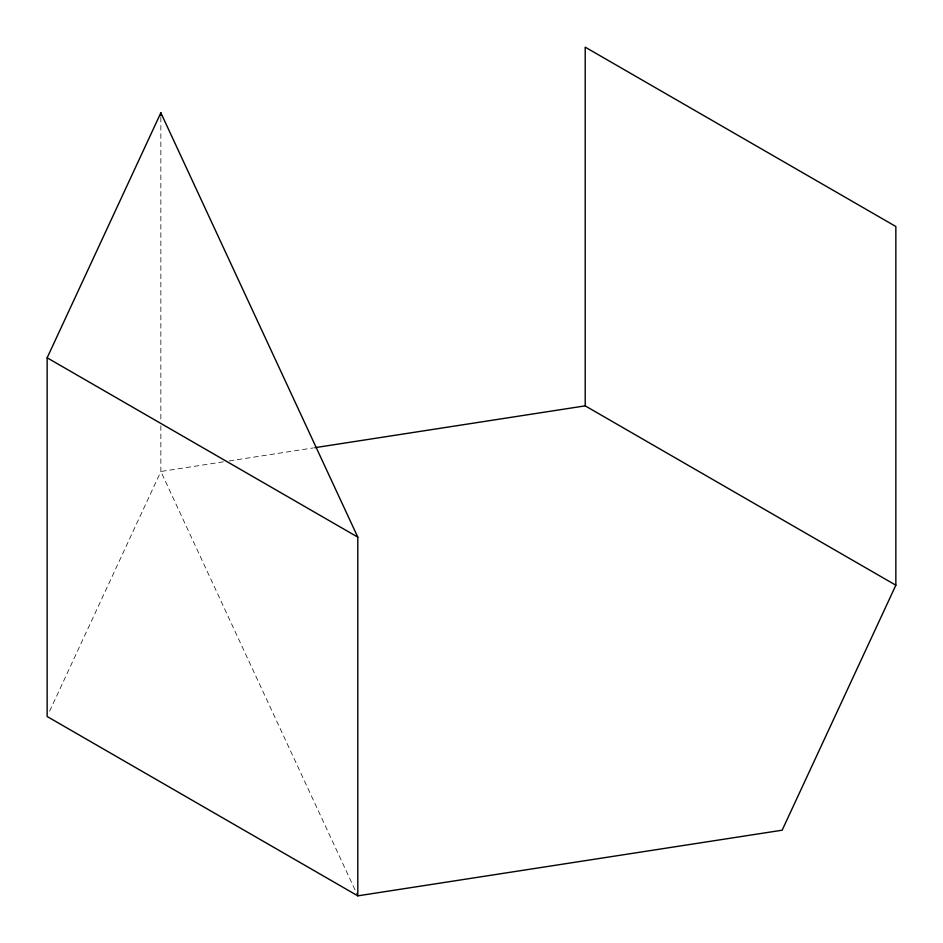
<?xml version="1.0" encoding="UTF-8"?>
<svg xmlns="http://www.w3.org/2000/svg" width="943" height="943" viewBox="0 0 943 943"><rect width="100%" height="100%" fill="white"/><g stroke="black" fill="none" stroke-linecap="round" stroke-linejoin="round"><path stroke-width="0.71" stroke-dasharray="4.71 3.54" d="M49.625 711.175L160.852 471.5L160.852 422.994M223.35 461.834L160.852 471.5L357.173 894.518M229.161 460.938L313.441 447.901M160.852 117.203L160.852 421.521"/><path stroke-width="1.41" d="M357.798 895.85L47.15 716.503L47.15 357.798L160.852 112.795L357.798 537.145L357.798 895.85L782.148 830.205L895.85 585.202L895.85 226.497L585.202 47.15L585.202 405.855L895.85 585.202M314.903 447.677L585.202 405.855M47.15 357.798L357.798 537.145M160.852 112.795L160.852 115.741"/></g></svg>
